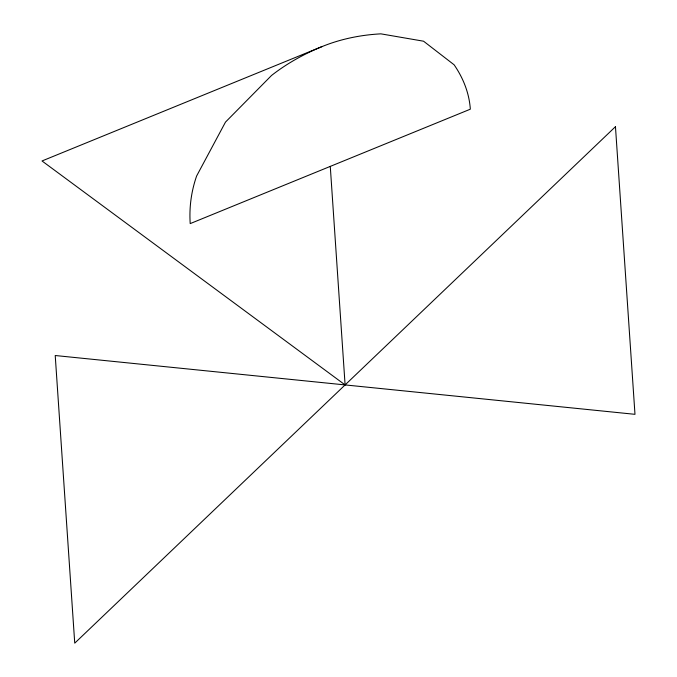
<?xml version="1.0" encoding="UTF-8"?>
<svg xmlns="http://www.w3.org/2000/svg" width="677" height="677" viewBox="0 0 677 677"><rect width="100%" height="100%" fill="white"/><g stroke="black" fill="none" stroke-linecap="round" stroke-linejoin="round"><path stroke-width="1.02" d="M322.142 46.552A233.887 166.821 6.3 0 0 271.536 75.469L225.483 122.105L196.618 176.012A233.887 166.821 6.3 0 0 190.212 223.605L470.329 109.192A149.338 106.517 6.3 0 0 454.115 64.797L423.557 41.204L380.897 33.85A149.338 106.517 6.3 0 0 322.142 46.552L42.016 160.965L345.101 384.917L330.274 166.398M615.461 126.692L74.741 643.15L55.218 355.518L634.984 414.324L615.461 126.692"/></g></svg>
